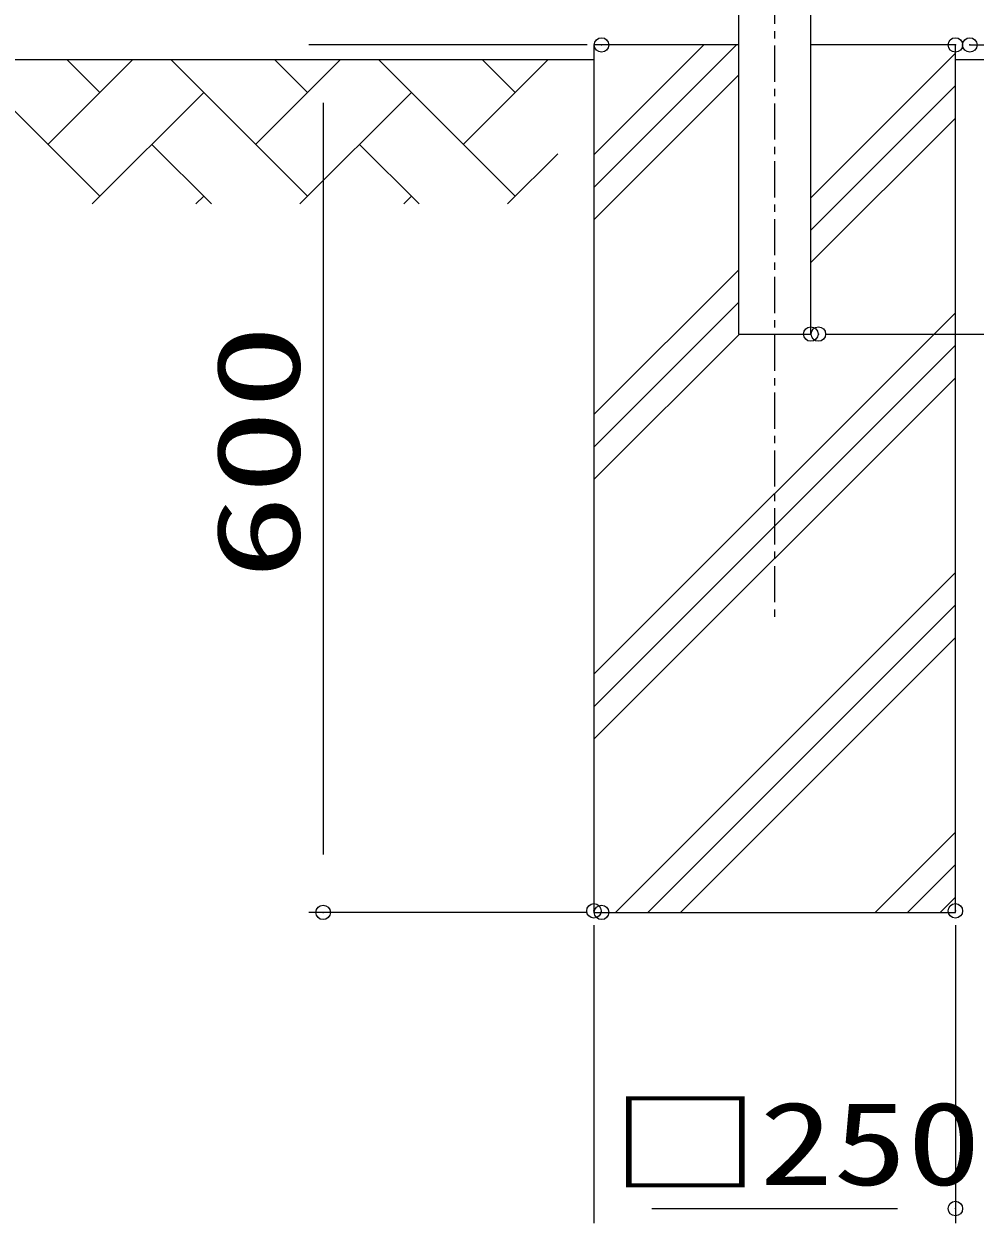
# Model space of a CAD drawing. Units: millimetres, scale not verified. Extents: x -4425 to 4425, y -3150 to 3150.
# Drawn here: x -2004 to -1347, y -1535 to -706 of the extents above; entities that cross this region are included whole.
import ezdxf
from ezdxf.enums import TextEntityAlignment as Align

# ---------------------------------------------------------------- set-up
doc = ezdxf.new("R2010")
doc.units = ezdxf.units.MM
doc.header["$LTSCALE"] = 20
doc.header["$PDMODE"] = 32
doc.header["$PDSIZE"] = 10
doc.linetypes.add('USER1', pattern=[2, 1.25, -0.25, 0.25, -0.25])
for name, color, linetype, lineweight in [('0-3_寸法線', 4, 'Continuous', 25), ('0-6_LAYER04', 1, 'USER1', 25), ('0-7_外形線', 7, 'Continuous', 25), ('0-D_ハッチング', 4, 'Continuous', 25), ('1-3_新目隠小2', 4, 'Continuous', 25)]:
    doc.layers.add(name, color=color, linetype=linetype, lineweight=lineweight)
doc.layers.add('0-5_DEFPOINTS', color=7, linetype='Continuous')
doc.styles.add('ＭＳ ゴシック', font='')
doc.styles.get('ＭＳ ゴシック').set_extended_font_data('MS Gothic')

msp = doc.modelspace()

# ---------------------------------------------------------------- linework, layer by layer
at = {"layer": '0-3_寸法線'}
for p, q in [((-1614.91, -720.11), (-1807.48, -720.11)), ((-1350.16, -720.11), (-864.03, -720.11)), ((-1350.16, -720.11), (-864.03, -720.11)), ((-1797.48, -760.11), (-1797.48, -1280.11)), ((-1450.16, -920.11), (-864.03, -920.11)), ((-1444.91, -920.11), (-557.92, -920.11)), ((-1614.91, -1320.11), (-1807.48, -1320.11)), ((-1610.16, -1329.03), (-1610.16, -1534.94)), ((-1360.16, -1329.03), (-1360.16, -1534.94)), ((-1570.16, -1524.94), (-1400.16, -1524.94))]:
    msp.add_line(p, q, dxfattribs=at)
at = {"layer": '0-5_DEFPOINTS'}
for p in [(-1604.91, -720.11), (-1360.16, -720.11), (-1350.16, -720.11), (-1460.16, -920.11), (-1454.91, -920.11), (-1797.48, -1320.11), (-1610.16, -1319.03), (-1604.91, -1320.11), (-1360.16, -1319.03), (-1360.16, -1524.94)]:
    msp.add_point(p, dxfattribs=at)
at = {"layer": '0-6_LAYER04'}
msp.add_line((-1485.16, 439.45), (-1485.16, -1116.05), dxfattribs=at)
at = {"layer": '0-7_外形線'}
for p, q in [((-1510.16, 404.89), (-1510.16, -920.11)), ((-1460.16, -920.11), (-1460.16, 404.89)), ((-1610.16, -720.11), (-1610.16, -1320.11)), ((-1510.16, -720.11), (-1610.16, -720.11)), ((-1360.16, -720.11), (-1460.16, -720.11)), ((-1360.16, -1320.11), (-1360.16, -720.11)), ((-2560.16, -730.11), (-1610.16, -730.11)), ((-1360.16, -730.11), (-1135.16, -730.11)), ((-1510.16, -920.11), (-1460.16, -920.11)), ((-1610.16, -1320.11), (-1360.16, -1320.11))]:
    msp.add_line(p, q, dxfattribs=at)
at = {"layer": '0-D_ハッチング'}
for p, q in [((-1951.96, -824.78), (-2046.63, -730.11)), ((-1987.88, -788.86), (-1929.14, -730.11)), ((-1951.96, -752.94), (-1974.79, -730.11)), ((-1808.28, -824.78), (-1902.95, -730.11)), ((-1844.2, -788.86), (-1785.45, -730.11)), ((-1808.28, -752.94), (-1831.1, -730.11)), ((-1664.59, -824.78), (-1759.26, -730.11)), ((-1700.52, -788.86), (-1641.77, -730.11)), ((-1664.59, -752.94), (-1687.42, -730.11)), ((-1957.3, -830.11), (-1880.12, -752.94)), ((-1813.61, -830.11), (-1736.44, -752.94)), ((-1874.79, -830.11), (-1916.04, -788.86)), ((-1731.1, -830.11), (-1772.36, -788.86)), ((-1669.93, -830.11), (-1635.16, -795.34)), ((-1885.45, -830.11), (-1880.12, -824.78)), ((-1741.77, -830.11), (-1736.44, -824.78))]:
    msp.add_line(p, q, dxfattribs=at)
at = {"layer": '1-3_新目隠小2'}
for p, q in [((-1610.16, -818.64), (-1511.63, -720.11)), ((-1610.16, -796.19), (-1534.08, -720.11)), ((-1460.16, -825.8), (-1360.16, -725.8)), ((-1610.16, -841.09), (-1510.16, -741.09)), ((-1460.16, -848.25), (-1360.16, -748.25)), ((-1460.16, -870.7), (-1360.16, -770.7)), ((-1610.16, -975.8), (-1510.16, -875.8)), ((-1610.16, -998.25), (-1510.16, -898.25)), ((-1610.16, -1155.4), (-1360.16, -905.4)), ((-1610.16, -1020.7), (-1509.57, -920.11)), ((-1610.16, -1177.85), (-1360.16, -927.85)), ((-1610.16, -1200.3), (-1360.16, -950.3)), ((-1595.26, -1320.11), (-1360.16, -1085.01)), ((-1572.81, -1320.11), (-1360.16, -1107.46)), ((-1550.36, -1320.11), (-1360.16, -1129.91)), ((-1415.66, -1320.11), (-1360.16, -1264.61)), ((-1393.21, -1320.11), (-1360.16, -1287.06)), ((-1370.76, -1320.11), (-1360.16, -1309.51))]:
    msp.add_line(p, q, dxfattribs=at)

# ---------------------------------------------------------------- texts
at = {"layer": '0-3_寸法線', "color": 2, "style": 'ＭＳ ゴシック', "width": 1.5}
msp.add_text('600', height=57.77, rotation=90, dxfattribs=at).set_placement((-1796.37, -1090.11), align=Align.BOTTOM_LEFT)
at = {"layer": '0-3_寸法線', "color": 2, "style": 'ＭＳ ゴシック', "width": 1.3}
msp.add_text('□250', height=57.77, dxfattribs=at).set_placement((-1598.16, -1526.05), align=Align.BOTTOM_LEFT)

doc.saveas('drawing.dxf')
